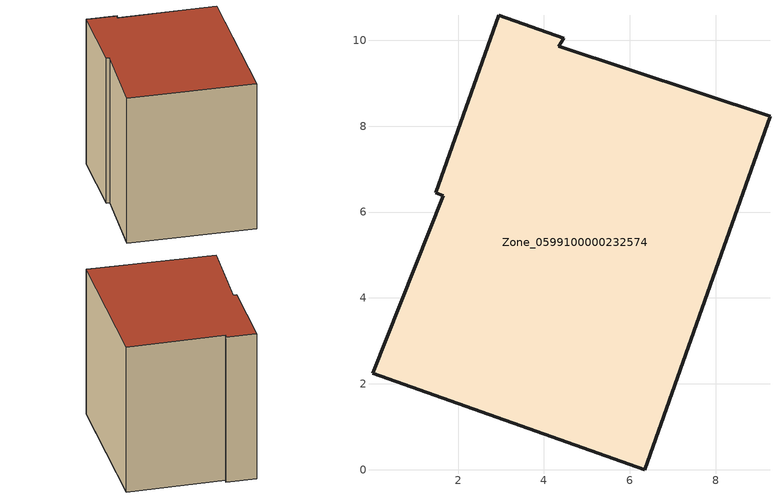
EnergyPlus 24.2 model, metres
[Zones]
Zone_0599100000232574
 floor ground (C_G): 2.95,10.58 4.46,10.04 4.34,9.86 9.27,8.23 6.35,0 0.01,2.25 1.65,6.38 1.49,6.44 z0.3
 wall outside (C_F): 2.95,10.58 1.49,6.44 1.65,6.38 0.01,2.25 6.35,0 9.27,8.23 4.34,9.86 4.46,10.04 2.95,10.58 z0.3:8.56
 roof outside (C_R): 4.46,10.04 2.95,10.58 1.49,6.44 1.65,6.38 0.01,2.25 6.35,0 9.27,8.23 4.34,9.86 z8.56
[BUILDING]
Pand.0599100000232574: North Axis=0; Terrain=City; Loads Convergence Tolerance Value=0.04; Temperature Convergence Tolerance Value=0.4; Solar Distribution=FullExterior; Maximum Number of Warmup Days=25; Minimum Number of Warmup Days=1
[Site:Location]
Rotterdam.The.Hague.AP_ZH_NLD Design_Conditions: Latitude=51.96; Longitude=4.45; Time Zone=1; Elevation=-4.5
[SITE:GROUNDTEMPERATURE:BUILDINGSURFACE]
18, 18, 18, 18, 18, 18, 18, 18, 18, 18, 18, 18
[MATERIAL] Thermal Absorptance=0.9; Solar Absorptance=0.7; Visible Absorptance=0.7
Name | Roughness | Thickness | Conductivity | Density | Specific Heat
G.TC.1965-1974 | MediumSmooth | 0.15 | 0.882353 | 540 | 1210
F.TC.1965-1974 | Rough | 0.3 | 0.697674 | 1920 | 840
R.TC.1965-1974 | MediumRough | 0.2 | 0.232558 | 1500 | 1000
[CONSTRUCTION]
C_G: G.TC.1965-1974
C_F: F.TC.1965-1974
C_R: R.TC.1965-1974
[ZONE]
Zone_0599100000232574: Type=1; Multiplier=1; Ceiling Height=Autocalculate; Volume=Autocalculate; Floor Area=autocalculate; Part of Total Floor Area=Yes
[ZONEINFILTRATION:DESIGNFLOWRATE]
Infil_Zone_0599100000232574: Zone or ZoneList or Space or SpaceList=Zone_0599100000232574; Schedule=AlwaysOn; Design Flow Rate Calculation Method=Flow/Area; Flow Rate per Floor Area=0.003; Constant Term Coefficient=1; Temperature Term Coefficient=0; Velocity Term Coefficient=0; Velocity Squared Term Coefficient=0
[HVACTEMPLATE:ZONE:IDEALLOADSAIRSYSTEM]
Zone_0599100000232574: Maximum Heating Supply Air Temperature=50; Minimum Cooling Supply Air Temperature=13; Maximum Heating Supply Air Humidity Ratio=0.0156; Minimum Cooling Supply Air Humidity Ratio=0.0077; Heating Limit=NoLimit; Cooling Limit=NoLimit; Dehumidification Control Type=ConstantSensibleHeatRatio; Cooling Sensible Heat Ratio=0.7; Dehumidification Setpoint=60; Humidification Control Type=None; Humidification Setpoint=30; Outdoor Air Method=None; Outdoor Air Flow Rate per Person=0.00944; Outdoor Air Flow Rate per Zone Floor Area=0; Outdoor Air Flow Rate per Zone=0; Demand Controlled Ventilation Type=None; Outdoor Air Economizer Type=NoEconomizer; Heat Recovery Type=None; Sensible Heat Recovery Effectiveness=0.7; Latent Heat Recovery Effectiveness=0.65
[ZONECONTROL:THERMOSTAT]
ThermostatControl_Zone_0599100000232574: Zone or ZoneList=Zone_0599100000232574; Control Type Schedule=DualSetpointControlType; Control 1=Thermostat_Zone_0599100000232574; Temperature Difference Between Cutout And Setpoint=0
[THERMOSTATSETPOINT:DUALSETPOINT]
Thermostat_Zone_0599100000232574: Heating Setpoint Temperature Schedule=HeatingSetpoint_Zone_0599100000232574; Cooling Setpoint Temperature Schedule=CoolingSetpoint_Zone_0599100000232574
[SCHEDULE:COMPACT]
HeatingSetpoint_Zone_0599100000232574: Through: 12/31, For: AllDays, Until: 24:00, 21
CoolingSetpoint_Zone_0599100000232574: Through: 12/31, For: AllDays, Until: 24:00, 24
DualSetpointControlType: Through: 12/31, For: AllDays, Until: 24:00, 4
AlwaysOn: Through: 12/31, For: AllDays, Until: 24:00, 1
